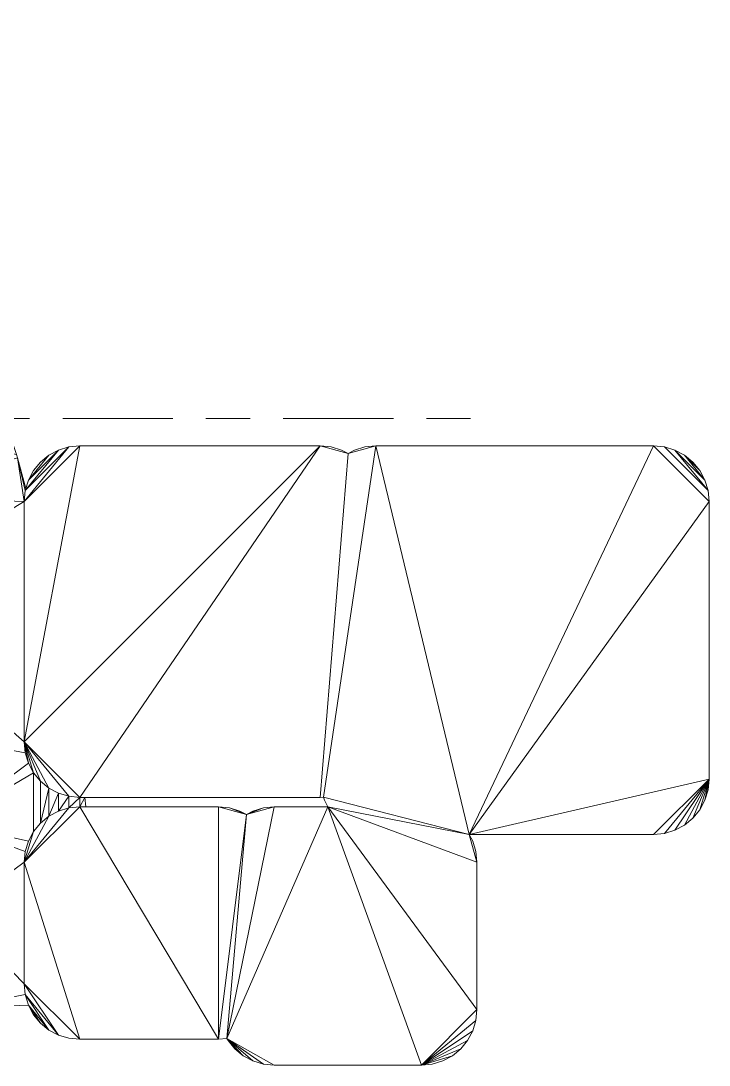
# Model space of a CAD drawing. Header units: millimetres. Extents: x -38221 to 49500, y -52000 to 43639.
# Drawn here: x 8020 to 17932, y 2539 to 17582 of the extents above; entities that cross this region are included whole.
import ezdxf

# ---------------------------------------------------------------- set-up
doc = ezdxf.new("R2010")
doc.units = ezdxf.units.MM
doc.linetypes.add('Centro _1_', pattern=[3175, 635, -476.25, 1587.5, -476.25])
for name, color, linetype, lineweight in [('A-FLOR-LEVL-OTLN', 51, 'Continuous', 9), ('A-MASS-____-OTLN', 70, 'Continuous', 9), ('A-ROOF-____-OTLN', 132, 'Continuous', 9)]:
    doc.layers.add(name, color=color, linetype=linetype, lineweight=lineweight)

msp = doc.modelspace()

# ---------------------------------------------------------------- linework, layer by layer
at = {"layer": 'A-FLOR-LEVL-OTLN', "linetype": 'Centro _1_'}
for p, q in [((14496, 11855), (-14091, 11855)), ((14496, 11855, 4000), (-14091, 11855, 4000))]:
    msp.add_line(p, q, dxfattribs=at)

# ---------------------------------------------------------------- meshes
at = {"layer": 'A-MASS-____-OTLN', "transparency": 33554560}
mesh = msp.add_polyface(dxfattribs=at)
corners = [(8068, 5461, 3200), (8068, 3711, 3200), (8083, 3555, 3200), (8129, 3405, 3200), (8203, 3266, 3200), (8302, 3145, 3200), (8423, 3045, 3200), (8562, 2972, 3200), (8712, 2926, 3200), (8868, 2911, 3200), (10868, 2911, 3200), (10988, 2922, 3200), (11003, 2895, 3200), (11102, 2774, 3200), (11223, 2674, 3200), (11362, 2600, 3200), (11512, 2555, 3200), (11668, 2539, 3200), (13789, 2539, 3200), (13945, 2555, 3200), (14095, 2600, 3200), (14234, 2674, 3200), (14355, 2774, 3200), (14454, 2895, 3200), (14528, 3033, 3200), (14574, 3183, 3200), (14589, 3339, 3200), (14589, 5461, 3200), (14574, 5617, 3200), (14528, 5767, 3200), (14478, 5861, 3200), (17132, 5861, 3200), (17288, 5876, 3200), (17438, 5922, 3200), (17577, 5995, 3200), (17698, 6095, 3200), (17797, 6216, 3200), (17871, 6355, 3200), (17917, 6505, 3200), (17932, 6661, 3200), (17932, 10661, 3200), (17917, 10817, 3200), (17871, 10967, 3200), (17797, 11105, 3200), (17698, 11226, 3200), (17577, 11326, 3200), (17438, 11400, 3200), (17288, 11445, 3200), (17132, 11461, 3200), (13132, 11461, 3200), (12976, 11445, 3200), (12826, 11400, 3200), (12732, 11350, 3200), (12638, 11400, 3200), (12488, 11445, 3200), (12332, 11461, 3200), (8868, 11461, 3200), (8712, 11445, 3200), (8562, 11400, 3200), (8423, 11326, 3200), (8302, 11226, 3200), (8203, 11105, 3200), (8129, 10967, 3200), (8083, 10817, 3200), (8068, 10661, 3200), (8068, 7197, 3200), (8083, 7040, 3200), (8129, 6890, 3200), (8203, 6752, 3200), (8302, 6631, 3200), (8423, 6531, 3200), (8562, 6457, 3200), (8712, 6412, 3200), (8868, 6397, 3200), (12332, 6397, 3200), (12379, 6401, 3200), (12393, 6355, 3200), (12443, 6261, 3200), (11668, 6261, 3200), (11512, 6245, 3200), (11362, 6200, 3200), (11268, 6150, 3200), (11174, 6200, 3200), (11024, 6245, 3200), (10868, 6261, 3200), (8868, 6261, 3200), (8712, 6245, 3200), (8562, 6200, 3200), (8423, 6126, 3200), (8302, 6026, 3200), (8203, 5905, 3200), (8129, 5767, 3200), (8083, 5617, 3200)]
mesh.append_faces([[corners[k] for k in face] for face in [(5, 3, 4), (83, 81, 82), (81, 78, 79, 80), (39, 37, 38), (45, 43, 44)]], dxfattribs={"vtx0": -1})
mesh.append_faces([[corners[k] for k in face] for face in [(86, 0, 85), (17, 11, 16)]], dxfattribs={"vtx0": -1, "vtx1": -1})
mesh.append_faces([[corners[k] for k in face] for face in [(84, 10, 81, 83), (26, 77, 18, 25), (49, 75, 30, 48), (40, 48, 30)]], dxfattribs={"vtx0": -1, "vtx1": -1, "vtx2": -1})
mesh.append_faces([[corners[k] for k in face] for face in [(65, 73, 55, 56), (77, 11, 17, 18)]], dxfattribs={"vtx0": -1, "vtx1": -1, "vtx3": -1})
mesh.append_faces([[corners[k] for k in face] for face in [(6, 2, 3, 5), (7, 1, 2, 6), (9, 0, 1), (65, 69, 70), (11, 77, 78)]], dxfattribs={"vtx0": -1, "vtx2": -1})
mesh.append_faces([[corners[k] for k in face] for face in [(81, 10, 11, 78), (77, 26, 27, 30), (52, 74, 75, 49), (55, 73, 74, 52)]], dxfattribs={"vtx0": -1, "vtx2": -1, "vtx3": -1})
mesh.append_faces([[corners[k] for k in face] for face in [(11, 14, 15, 16), (1, 7, 8, 9), (0, 86, 87, 88), (18, 21, 22, 23), (18, 23, 24, 25), (39, 31, 32, 33), (39, 35, 36, 37)]], dxfattribs={"vtx0": -1, "vtx3": -1})
mesh.append_faces([[corners[k] for k in face] for face in [(13, 14, 11, 12), (54, 55, 52, 53)]], dxfattribs={"vtx1": -1})
mesh.append_faces([[corners[k] for k in face] for face in [(89, 90, 0, 88), (68, 69, 65, 67), (84, 85, 10), (71, 72, 65, 70), (72, 73, 65), (34, 35, 39, 33)]], dxfattribs={"vtx1": -1, "vtx2": -1})
mesh.append_faces([[corners[k] for k in face] for face in [(9, 10, 85, 0)]], dxfattribs={"vtx1": -1, "vtx2": -1, "vtx3": -1})
mesh.append_faces([[corners[k] for k in face] for face in [(58, 59, 62, 63), (63, 64, 57, 58), (64, 65, 56, 57), (30, 31, 39, 40), (41, 42, 46, 47), (40, 41, 47, 48), (45, 46, 42, 43)]], dxfattribs={"vtx1": -1, "vtx3": -1})
mesh.append_faces([[corners[k] for k in face] for face in [(91, 92, 0, 90), (65, 66, 67), (28, 29, 30, 27), (50, 51, 52, 49)]], dxfattribs={"vtx2": -1})
mesh.append_faces([[corners[k] for k in face] for face in [(75, 76, 77, 30)]], dxfattribs={"vtx2": -1, "vtx3": -1})
mesh.append_faces([[corners[k] for k in face] for face in [(59, 60, 61, 62), (18, 19, 20, 21)]], dxfattribs={"vtx3": -1})
mesh = msp.add_polyface(dxfattribs=at)
corners = [(8068, 5461), (8083, 5617), (8129, 5767), (8203, 5905), (8302, 6026), (8423, 6126), (8562, 6200), (8712, 6245), (8868, 6261), (10868, 6261), (11024, 6245), (11174, 6200), (11268, 6150), (11362, 6200), (11512, 6245), (11668, 6261), (12443, 6261), (12393, 6355), (12379, 6401), (12332, 6397), (8868, 6397), (8712, 6412), (8562, 6457), (8423, 6531), (8302, 6631), (8203, 6752), (8129, 6890), (8083, 7040), (8068, 7197), (8068, 10661), (8083, 10817), (8129, 10967), (8203, 11105), (8302, 11226), (8423, 11326), (8562, 11400), (8712, 11445), (8868, 11461), (12332, 11461), (12488, 11445), (12638, 11400), (12732, 11350), (12826, 11400), (12976, 11445), (13132, 11461), (17132, 11461), (17288, 11445), (17438, 11400), (17577, 11326), (17698, 11226), (17797, 11105), (17871, 10967), (17917, 10817), (17932, 10661), (17932, 6661), (17917, 6505), (17871, 6355), (17797, 6216), (17698, 6095), (17577, 5995), (17438, 5922), (17288, 5876), (17132, 5861), (14478, 5861), (14528, 5767), (14574, 5617), (14589, 5461), (14589, 3339), (14574, 3183), (14528, 3033), (14454, 2895), (14355, 2774), (14234, 2674), (14095, 2600), (13945, 2555), (13789, 2539), (11668, 2539), (11512, 2555), (11362, 2600), (11223, 2674), (11102, 2774), (11003, 2895), (10988, 2922), (10868, 2911), (8868, 2911), (8712, 2926), (8562, 2972), (8423, 3045), (8302, 3145), (8203, 3266), (8129, 3405), (8083, 3555), (8068, 3711)]
mesh.append_faces([[corners[k] for k in face] for face in [(75, 72, 73, 74), (82, 80, 81), (14, 12, 13), (90, 87, 88, 89)]], dxfattribs={"vtx0": -1})
mesh.append_faces([[corners[k] for k in face] for face in [(16, 82, 15), (54, 63, 53), (92, 86, 91), (35, 31, 34)]], dxfattribs={"vtx0": -1, "vtx1": -1})
mesh.append_faces([[corners[k] for k in face] for face in [(66, 16, 63), (63, 18, 44), (84, 0, 8, 83)]], dxfattribs={"vtx0": -1, "vtx1": -1, "vtx2": -1})
mesh.append_faces([[corners[k] for k in face] for face in [(41, 44, 18, 19), (38, 41, 19, 20), (28, 38, 20, 21)]], dxfattribs={"vtx0": -1, "vtx1": -1, "vtx3": -1})
mesh.append_faces([[corners[k] for k in face] for face in [(75, 71, 72), (53, 45, 46, 52), (52, 46, 47), (87, 90, 91, 86), (83, 8, 9), (0, 7, 8)]], dxfattribs={"vtx0": -1, "vtx2": -1})
mesh.append_faces([[corners[k] for k in face] for face in [(16, 66, 67, 75), (16, 75, 76, 82), (12, 14, 15, 82), (63, 44, 45, 53), (12, 82, 83, 9)]], dxfattribs={"vtx0": -1, "vtx2": -1, "vtx3": -1})
mesh.append_faces([[corners[k] for k in face] for face in [(54, 57, 58, 59), (54, 61, 62, 63), (75, 69, 70, 71), (82, 76, 77, 78), (82, 78, 79, 80), (0, 3, 4, 5), (28, 21, 22, 23), (28, 23, 24, 25)]], dxfattribs={"vtx0": -1, "vtx3": -1})
mesh.append_faces([[corners[k] for k in face] for face in [(65, 66, 63, 64)]], dxfattribs={"vtx1": -1})
mesh.append_faces([[corners[k] for k in face] for face in [(68, 69, 75, 67), (60, 61, 54, 59), (85, 86, 92, 84), (6, 7, 0, 5), (92, 0, 84)]], dxfattribs={"vtx1": -1, "vtx2": -1})
mesh.append_faces([[corners[k] for k in face] for face in [(47, 48, 51, 52), (37, 38, 28, 29), (35, 36, 30, 31), (36, 37, 29, 30)]], dxfattribs={"vtx1": -1, "vtx3": -1})
mesh.append_faces([[corners[k] for k in face] for face in [(39, 40, 41, 38), (10, 11, 12, 9), (26, 27, 28, 25), (32, 33, 34, 31)]], dxfattribs={"vtx2": -1})
mesh.append_faces([[corners[k] for k in face] for face in [(16, 17, 18, 63)]], dxfattribs={"vtx2": -1, "vtx3": -1})
mesh.append_faces([[corners[k] for k in face] for face in [(54, 55, 56, 57), (48, 49, 50, 51), (41, 42, 43, 44), (0, 1, 2, 3)]], dxfattribs={"vtx3": -1})
mesh = msp.add_polyface(dxfattribs=at)
corners = [(8562, 11400, 3200), (8712, 11445, 3200), (8712, 11445), (8562, 11400)]
mesh.append_faces([[corners[k] for k in face] for face in [(3, 0, 1, 2)]])
mesh = msp.add_polyface(dxfattribs=at)
corners = [(8712, 11445, 3200), (8868, 11461, 3200), (8868, 11461), (8712, 11445)]
mesh.append_faces([[corners[k] for k in face] for face in [(0, 1, 2, 3)]])
mesh = msp.add_polyface(dxfattribs=at)
corners = [(8868, 11461, 3200), (12332, 11461, 3200), (12332, 11461), (8868, 11461)]
mesh.append_faces([[corners[k] for k in face] for face in [(3, 0, 1, 2)]])
mesh = msp.add_polyface(dxfattribs=at)
corners = [(12332, 11461, 3200), (12488, 11445, 3200), (12488, 11445), (12332, 11461)]
mesh.append_faces([[corners[k] for k in face] for face in [(3, 0, 1, 2)]])
mesh = msp.add_polyface(dxfattribs=at)
corners = [(12488, 11445, 3200), (12638, 11400, 3200), (12638, 11400), (12488, 11445)]
mesh.append_faces([[corners[k] for k in face] for face in [(0, 1, 2, 3)]])
mesh = msp.add_polyface(dxfattribs=at)
corners = [(12826, 11400, 3200), (12976, 11445, 3200), (12976, 11445), (12826, 11400)]
mesh.append_faces([[corners[k] for k in face] for face in [(3, 0, 1, 2)]])
mesh = msp.add_polyface(dxfattribs=at)
corners = [(12976, 11445, 3200), (13132, 11461, 3200), (13132, 11461), (12976, 11445)]
mesh.append_faces([[corners[k] for k in face] for face in [(0, 1, 2, 3)]])
mesh = msp.add_polyface(dxfattribs=at)
corners = [(13132, 11461, 3200), (17132, 11461, 3200), (17132, 11461), (13132, 11461)]
mesh.append_faces([[corners[k] for k in face] for face in [(3, 0, 1, 2)]])
mesh = msp.add_polyface(dxfattribs=at)
corners = [(17132, 11461, 3200), (17288, 11445, 3200), (17288, 11445), (17132, 11461)]
mesh.append_faces([[corners[k] for k in face] for face in [(0, 1, 2, 3)]])
mesh = msp.add_polyface(dxfattribs=at)
corners = [(17288, 11445, 3200), (17438, 11400, 3200), (17438, 11400), (17288, 11445)]
mesh.append_faces([[corners[k] for k in face] for face in [(3, 0, 1, 2)]])
mesh = msp.add_polyface(dxfattribs=at)
corners = [(8302, 11226, 3200), (8423, 11326, 3200), (8423, 11326), (8302, 11226)]
mesh.append_faces([[corners[k] for k in face] for face in [(0, 1, 2, 3)]])
mesh = msp.add_polyface(dxfattribs=at)
corners = [(8423, 11326, 3200), (8562, 11400, 3200), (8562, 11400), (8423, 11326)]
mesh.append_faces([[corners[k] for k in face] for face in [(0, 1, 2, 3)]])
mesh = msp.add_polyface(dxfattribs=at)
corners = [(12638, 11400, 3200), (12732, 11350, 3200), (12732, 11350), (12638, 11400)]
mesh.append_faces([[corners[k] for k in face] for face in [(3, 0, 1, 2)]])
mesh = msp.add_polyface(dxfattribs=at)
corners = [(12732, 11350, 3200), (12826, 11400, 3200), (12826, 11400), (12732, 11350)]
mesh.append_faces([[corners[k] for k in face] for face in [(3, 0, 1, 2)]])
mesh = msp.add_polyface(dxfattribs=at)
corners = [(17438, 11400, 3200), (17577, 11326, 3200), (17577, 11326), (17438, 11400)]
mesh.append_faces([[corners[k] for k in face] for face in [(0, 1, 2, 3)]])
mesh = msp.add_polyface(dxfattribs=at)
corners = [(17577, 11326, 3200), (17698, 11226, 3200), (17698, 11226), (17577, 11326)]
mesh.append_faces([[corners[k] for k in face] for face in [(3, 0, 1, 2)]])
mesh = msp.add_polyface(dxfattribs=at)
corners = [(8203, 11105, 3200), (8302, 11226, 3200), (8302, 11226), (8203, 11105)]
mesh.append_faces([[corners[k] for k in face] for face in [(3, 0, 1, 2)]])
mesh = msp.add_polyface(dxfattribs=at)
corners = [(17698, 11226, 3200), (17797, 11105, 3200), (17797, 11105), (17698, 11226)]
mesh.append_faces([[corners[k] for k in face] for face in [(0, 1, 2, 3)]])
mesh = msp.add_polyface(dxfattribs=at)
corners = [(8129, 10967, 3200), (8203, 11105, 3200), (8203, 11105), (8129, 10967)]
mesh.append_faces([[corners[k] for k in face] for face in [(3, 0, 1, 2)]])
mesh = msp.add_polyface(dxfattribs=at)
corners = [(17797, 11105, 3200), (17871, 10967, 3200), (17871, 10967), (17797, 11105)]
mesh.append_faces([[corners[k] for k in face] for face in [(3, 0, 1, 2)]])
mesh = msp.add_polyface(dxfattribs=at)
corners = [(8083, 10817, 3200), (8129, 10967, 3200), (8129, 10967), (8083, 10817)]
mesh.append_faces([[corners[k] for k in face] for face in [(0, 1, 2, 3)]])
mesh = msp.add_polyface(dxfattribs=at)
corners = [(17871, 10967, 3200), (17917, 10817, 3200), (17917, 10817), (17871, 10967)]
mesh.append_faces([[corners[k] for k in face] for face in [(0, 1, 2, 3)]])
mesh = msp.add_polyface(dxfattribs=at)
corners = [(8068, 10661, 3200), (8083, 10817, 3200), (8083, 10817), (8068, 10661)]
mesh.append_faces([[corners[k] for k in face] for face in [(0, 1, 2, 3)]])
mesh = msp.add_polyface(dxfattribs=at)
corners = [(17917, 10817, 3200), (17932, 10661, 3200), (17932, 10661), (17917, 10817)]
mesh.append_faces([[corners[k] for k in face] for face in [(0, 1, 2, 3)]])
mesh = msp.add_polyface(dxfattribs=at)
corners = [(8068, 7197, 3200), (8068, 10661, 3200), (8068, 10661), (8068, 7197)]
mesh.append_faces([[corners[k] for k in face] for face in [(0, 1, 2, 3)]])
mesh = msp.add_polyface(dxfattribs=at)
corners = [(17932, 10661, 3200), (17932, 6661, 3200), (17932, 6661), (17932, 10661)]
mesh.append_faces([[corners[k] for k in face] for face in [(3, 0, 1, 2)]])
mesh = msp.add_polyface(dxfattribs=at)
corners = [(8083, 7040, 3200), (8068, 7197, 3200), (8068, 7197), (8083, 7040)]
mesh.append_faces([[corners[k] for k in face] for face in [(0, 1, 2, 3)]])
mesh = msp.add_polyface(dxfattribs=at)
corners = [(8129, 6890, 3200), (8083, 7040, 3200), (8083, 7040), (8129, 6890)]
mesh.append_faces([[corners[k] for k in face] for face in [(0, 1, 2, 3)]])
mesh = msp.add_polyface(dxfattribs=at)
corners = [(8203, 6752, 3200), (8129, 6890, 3200), (8129, 6890), (8203, 6752)]
mesh.append_faces([[corners[k] for k in face] for face in [(3, 0, 1, 2)]])
mesh = msp.add_polyface(dxfattribs=at)
corners = [(8302, 6631, 3200), (8203, 6752, 3200), (8203, 6752), (8302, 6631)]
mesh.append_faces([[corners[k] for k in face] for face in [(0, 1, 2, 3)]])
mesh = msp.add_polyface(dxfattribs=at)
corners = [(8423, 6531, 3200), (8302, 6631, 3200), (8302, 6631), (8423, 6531)]
mesh.append_faces([[corners[k] for k in face] for face in [(0, 1, 2, 3)]])
mesh = msp.add_polyface(dxfattribs=at)
corners = [(17932, 6661, 3200), (17917, 6505, 3200), (17917, 6505), (17932, 6661)]
mesh.append_faces([[corners[k] for k in face] for face in [(0, 1, 2, 3)]])
mesh = msp.add_polyface(dxfattribs=at)
corners = [(8562, 6457, 3200), (8423, 6531, 3200), (8423, 6531), (8562, 6457)]
mesh.append_faces([[corners[k] for k in face] for face in [(0, 1, 2, 3)]])
mesh = msp.add_polyface(dxfattribs=at)
corners = [(17917, 6505, 3200), (17871, 6355, 3200), (17871, 6355), (17917, 6505)]
mesh.append_faces([[corners[k] for k in face] for face in [(0, 1, 2, 3)]])
mesh = msp.add_polyface(dxfattribs=at)
corners = [(8712, 6412, 3200), (8562, 6457, 3200), (8562, 6457), (8712, 6412)]
mesh.append_faces([[corners[k] for k in face] for face in [(0, 1, 2, 3)]])
mesh = msp.add_polyface(dxfattribs=at)
corners = [(8868, 6397, 3200), (8712, 6412, 3200), (8712, 6412), (8868, 6397)]
mesh.append_faces([[corners[k] for k in face] for face in [(0, 1, 2, 3)]])
mesh = msp.add_polyface(dxfattribs=at)
corners = [(12332, 6397, 3200), (8868, 6397, 3200), (8868, 6397), (12332, 6397)]
mesh.append_faces([[corners[k] for k in face] for face in [(3, 0, 1, 2)]])
mesh = msp.add_polyface(dxfattribs=at)
corners = [(12379, 6401, 3200), (12332, 6397, 3200), (12332, 6397), (12379, 6401)]
mesh.append_faces([[corners[k] for k in face] for face in [(0, 1, 2, 3)]])
mesh = msp.add_polyface(dxfattribs=at)
corners = [(12393, 6355, 3200), (12379, 6401, 3200), (12379, 6401), (12393, 6355)]
mesh.append_faces([[corners[k] for k in face] for face in [(0, 1, 2, 3)]])
mesh = msp.add_polyface(dxfattribs=at)
corners = [(12443, 6261, 3200), (12393, 6355, 3200), (12393, 6355), (12443, 6261)]
mesh.append_faces([[corners[k] for k in face] for face in [(3, 0, 1, 2)]])
mesh = msp.add_polyface(dxfattribs=at)
corners = [(17871, 6355, 3200), (17797, 6216, 3200), (17797, 6216), (17871, 6355)]
mesh.append_faces([[corners[k] for k in face] for face in [(0, 1, 2, 3)]])
mesh = msp.add_polyface(dxfattribs=at)
corners = [(8423, 6126, 3200), (8562, 6200, 3200), (8562, 6200), (8423, 6126)]
mesh.append_faces([[corners[k] for k in face] for face in [(0, 1, 2, 3)]])
mesh = msp.add_polyface(dxfattribs=at)
corners = [(8562, 6200, 3200), (8712, 6245, 3200), (8712, 6245), (8562, 6200)]
mesh.append_faces([[corners[k] for k in face] for face in [(3, 0, 1, 2)]])
mesh = msp.add_polyface(dxfattribs=at)
corners = [(8712, 6245, 3200), (8868, 6261, 3200), (8868, 6261), (8712, 6245)]
mesh.append_faces([[corners[k] for k in face] for face in [(3, 0, 1, 2)]])
mesh = msp.add_polyface(dxfattribs=at)
corners = [(8868, 6261, 3200), (10868, 6261, 3200), (10868, 6261), (8868, 6261)]
mesh.append_faces([[corners[k] for k in face] for face in [(3, 0, 1, 2)]])
mesh = msp.add_polyface(dxfattribs=at)
corners = [(10868, 6261, 3200), (11024, 6245, 3200), (11024, 6245), (10868, 6261)]
mesh.append_faces([[corners[k] for k in face] for face in [(0, 1, 2, 3)]])
mesh = msp.add_polyface(dxfattribs=at)
corners = [(11024, 6245, 3200), (11174, 6200, 3200), (11174, 6200), (11024, 6245)]
mesh.append_faces([[corners[k] for k in face] for face in [(0, 1, 2, 3)]])
mesh = msp.add_polyface(dxfattribs=at)
corners = [(11174, 6200, 3200), (11268, 6150, 3200), (11268, 6150), (11174, 6200)]
mesh.append_faces([[corners[k] for k in face] for face in [(0, 1, 2, 3)]])
mesh = msp.add_polyface(dxfattribs=at)
corners = [(11268, 6150, 3200), (11362, 6200, 3200), (11362, 6200), (11268, 6150)]
mesh.append_faces([[corners[k] for k in face] for face in [(3, 0, 1, 2)]])
mesh = msp.add_polyface(dxfattribs=at)
corners = [(11362, 6200, 3200), (11512, 6245, 3200), (11512, 6245), (11362, 6200)]
mesh.append_faces([[corners[k] for k in face] for face in [(3, 0, 1, 2)]])
mesh = msp.add_polyface(dxfattribs=at)
corners = [(11512, 6245, 3200), (11668, 6261, 3200), (11668, 6261), (11512, 6245)]
mesh.append_faces([[corners[k] for k in face] for face in [(3, 0, 1, 2)]])
mesh = msp.add_polyface(dxfattribs=at)
corners = [(11668, 6261, 3200), (12443, 6261, 3200), (12443, 6261), (11668, 6261)]
mesh.append_faces([[corners[k] for k in face] for face in [(0, 1, 2, 3)]])
mesh = msp.add_polyface(dxfattribs=at)
corners = [(17797, 6216, 3200), (17698, 6095, 3200), (17698, 6095), (17797, 6216)]
mesh.append_faces([[corners[k] for k in face] for face in [(0, 1, 2, 3)]])
mesh = msp.add_polyface(dxfattribs=at)
corners = [(8203, 5905, 3200), (8302, 6026, 3200), (8302, 6026), (8203, 5905)]
mesh.append_faces([[corners[k] for k in face] for face in [(0, 1, 2, 3)]])
mesh = msp.add_polyface(dxfattribs=at)
corners = [(8302, 6026, 3200), (8423, 6126, 3200), (8423, 6126), (8302, 6026)]
mesh.append_faces([[corners[k] for k in face] for face in [(0, 1, 2, 3)]])
mesh = msp.add_polyface(dxfattribs=at)
corners = [(17698, 6095, 3200), (17577, 5995, 3200), (17577, 5995), (17698, 6095)]
mesh.append_faces([[corners[k] for k in face] for face in [(0, 1, 2, 3)]])
mesh = msp.add_polyface(dxfattribs=at)
corners = [(8129, 5767, 3200), (8203, 5905, 3200), (8203, 5905), (8129, 5767)]
mesh.append_faces([[corners[k] for k in face] for face in [(0, 1, 2, 3)]])
mesh = msp.add_polyface(dxfattribs=at)
corners = [(17288, 5876, 3200), (17132, 5861, 3200), (17132, 5861), (17288, 5876)]
mesh.append_faces([[corners[k] for k in face] for face in [(3, 0, 1, 2)]])
mesh = msp.add_polyface(dxfattribs=at)
corners = [(17438, 5922, 3200), (17288, 5876, 3200), (17288, 5876), (17438, 5922)]
mesh.append_faces([[corners[k] for k in face] for face in [(3, 0, 1, 2)]])
mesh = msp.add_polyface(dxfattribs=at)
corners = [(17577, 5995, 3200), (17438, 5922, 3200), (17438, 5922), (17577, 5995)]
mesh.append_faces([[corners[k] for k in face] for face in [(3, 0, 1, 2)]])
mesh = msp.add_polyface(dxfattribs=at)
corners = [(8083, 5617, 3200), (8129, 5767, 3200), (8129, 5767), (8083, 5617)]
mesh.append_faces([[corners[k] for k in face] for face in [(0, 1, 2, 3)]])
mesh = msp.add_polyface(dxfattribs=at)
corners = [(14478, 5861, 3200), (14528, 5767, 3200), (14528, 5767), (14478, 5861)]
mesh.append_faces([[corners[k] for k in face] for face in [(3, 0, 1, 2)]])
mesh = msp.add_polyface(dxfattribs=at)
corners = [(17132, 5861, 3200), (14478, 5861, 3200), (14478, 5861), (17132, 5861)]
mesh.append_faces([[corners[k] for k in face] for face in [(3, 0, 1, 2)]])
mesh = msp.add_polyface(dxfattribs=at)
corners = [(14528, 5767, 3200), (14574, 5617, 3200), (14574, 5617), (14528, 5767)]
mesh.append_faces([[corners[k] for k in face] for face in [(0, 1, 2, 3)]])
mesh = msp.add_polyface(dxfattribs=at)
corners = [(8068, 5461, 3200), (8083, 5617, 3200), (8083, 5617), (8068, 5461)]
mesh.append_faces([[corners[k] for k in face] for face in [(0, 1, 2, 3)]])
mesh = msp.add_polyface(dxfattribs=at)
corners = [(14574, 5617, 3200), (14589, 5461, 3200), (14589, 5461), (14574, 5617)]
mesh.append_faces([[corners[k] for k in face] for face in [(0, 1, 2, 3)]])
mesh = msp.add_polyface(dxfattribs=at)
corners = [(8068, 3711, 3200), (8068, 5461, 3200), (8068, 5461), (8068, 3711)]
mesh.append_faces([[corners[k] for k in face] for face in [(3, 0, 1, 2)]])
mesh = msp.add_polyface(dxfattribs=at)
corners = [(14589, 5461, 3200), (14589, 3339, 3200), (14589, 3339), (14589, 5461)]
mesh.append_faces([[corners[k] for k in face] for face in [(3, 0, 1, 2)]])
mesh = msp.add_polyface(dxfattribs=at)
corners = [(8083, 3555, 3200), (8068, 3711, 3200), (8068, 3711), (8083, 3555)]
mesh.append_faces([[corners[k] for k in face] for face in [(0, 1, 2, 3)]])
mesh = msp.add_polyface(dxfattribs=at)
corners = [(8129, 3405, 3200), (8083, 3555, 3200), (8083, 3555), (8129, 3405)]
mesh.append_faces([[corners[k] for k in face] for face in [(0, 1, 2, 3)]])
mesh = msp.add_polyface(dxfattribs=at)
corners = [(8203, 3266, 3200), (8129, 3405, 3200), (8129, 3405), (8203, 3266)]
mesh.append_faces([[corners[k] for k in face] for face in [(0, 1, 2, 3)]])
mesh = msp.add_polyface(dxfattribs=at)
corners = [(14589, 3339, 3200), (14574, 3183, 3200), (14574, 3183), (14589, 3339)]
mesh.append_faces([[corners[k] for k in face] for face in [(0, 1, 2, 3)]])
mesh = msp.add_polyface(dxfattribs=at)
corners = [(8302, 3145, 3200), (8203, 3266, 3200), (8203, 3266), (8302, 3145)]
mesh.append_faces([[corners[k] for k in face] for face in [(0, 1, 2, 3)]])
mesh = msp.add_polyface(dxfattribs=at)
corners = [(14574, 3183, 3200), (14528, 3033, 3200), (14528, 3033), (14574, 3183)]
mesh.append_faces([[corners[k] for k in face] for face in [(0, 1, 2, 3)]])
mesh = msp.add_polyface(dxfattribs=at)
corners = [(8423, 3045, 3200), (8302, 3145, 3200), (8302, 3145), (8423, 3045)]
mesh.append_faces([[corners[k] for k in face] for face in [(0, 1, 2, 3)]])
mesh = msp.add_polyface(dxfattribs=at)
corners = [(8562, 2972, 3200), (8423, 3045, 3200), (8423, 3045), (8562, 2972)]
mesh.append_faces([[corners[k] for k in face] for face in [(0, 1, 2, 3)]])
mesh = msp.add_polyface(dxfattribs=at)
corners = [(14528, 3033, 3200), (14454, 2895, 3200), (14454, 2895), (14528, 3033)]
mesh.append_faces([[corners[k] for k in face] for face in [(0, 1, 2, 3)]])
mesh = msp.add_polyface(dxfattribs=at)
corners = [(8712, 2926, 3200), (8562, 2972, 3200), (8562, 2972), (8712, 2926)]
mesh.append_faces([[corners[k] for k in face] for face in [(0, 1, 2, 3)]])
mesh = msp.add_polyface(dxfattribs=at)
corners = [(8868, 2911, 3200), (8712, 2926, 3200), (8712, 2926), (8868, 2911)]
mesh.append_faces([[corners[k] for k in face] for face in [(0, 1, 2, 3)]])
mesh = msp.add_polyface(dxfattribs=at)
corners = [(10868, 2911, 3200), (8868, 2911, 3200), (8868, 2911), (10868, 2911)]
mesh.append_faces([[corners[k] for k in face] for face in [(3, 0, 1, 2)]])
mesh = msp.add_polyface(dxfattribs=at)
corners = [(10988, 2922, 3200), (10868, 2911, 3200), (10868, 2911), (10988, 2922)]
mesh.append_faces([[corners[k] for k in face] for face in [(3, 0, 1, 2)]])
mesh = msp.add_polyface(dxfattribs=at)
corners = [(11003, 2895, 3200), (10988, 2922, 3200), (10988, 2922), (11003, 2895)]
mesh.append_faces([[corners[k] for k in face] for face in [(0, 1, 2, 3)]])
mesh = msp.add_polyface(dxfattribs=at)
corners = [(11102, 2774, 3200), (11003, 2895, 3200), (11003, 2895), (11102, 2774)]
mesh.append_faces([[corners[k] for k in face] for face in [(0, 1, 2, 3)]])
mesh = msp.add_polyface(dxfattribs=at)
corners = [(14454, 2895, 3200), (14355, 2774, 3200), (14355, 2774), (14454, 2895)]
mesh.append_faces([[corners[k] for k in face] for face in [(0, 1, 2, 3)]])
mesh = msp.add_polyface(dxfattribs=at)
corners = [(11223, 2674, 3200), (11102, 2774, 3200), (11102, 2774), (11223, 2674)]
mesh.append_faces([[corners[k] for k in face] for face in [(0, 1, 2, 3)]])
mesh = msp.add_polyface(dxfattribs=at)
corners = [(14355, 2774, 3200), (14234, 2674, 3200), (14234, 2674), (14355, 2774)]
mesh.append_faces([[corners[k] for k in face] for face in [(0, 1, 2, 3)]])
mesh = msp.add_polyface(dxfattribs=at)
corners = [(11362, 2600, 3200), (11223, 2674, 3200), (11223, 2674), (11362, 2600)]
mesh.append_faces([[corners[k] for k in face] for face in [(0, 1, 2, 3)]])
mesh = msp.add_polyface(dxfattribs=at)
corners = [(11512, 2555, 3200), (11362, 2600, 3200), (11362, 2600), (11512, 2555)]
mesh.append_faces([[corners[k] for k in face] for face in [(0, 1, 2, 3)]])
mesh = msp.add_polyface(dxfattribs=at)
corners = [(14095, 2600, 3200), (13945, 2555, 3200), (13945, 2555), (14095, 2600)]
mesh.append_faces([[corners[k] for k in face] for face in [(0, 1, 2, 3)]])
mesh = msp.add_polyface(dxfattribs=at)
corners = [(14234, 2674, 3200), (14095, 2600, 3200), (14095, 2600), (14234, 2674)]
mesh.append_faces([[corners[k] for k in face] for face in [(0, 1, 2, 3)]])
mesh = msp.add_polyface(dxfattribs=at)
corners = [(11668, 2539, 3200), (11512, 2555, 3200), (11512, 2555), (11668, 2539)]
mesh.append_faces([[corners[k] for k in face] for face in [(0, 1, 2, 3)]])
mesh = msp.add_polyface(dxfattribs=at)
corners = [(13789, 2539, 3200), (11668, 2539, 3200), (11668, 2539), (13789, 2539)]
mesh.append_faces([[corners[k] for k in face] for face in [(0, 1, 2, 3)]])
mesh = msp.add_polyface(dxfattribs=at)
corners = [(13945, 2555, 3200), (13789, 2539, 3200), (13789, 2539), (13945, 2555)]
mesh.append_faces([[corners[k] for k in face] for face in [(0, 1, 2, 3)]])
at = {"layer": 'A-ROOF-____-OTLN'}
mesh = msp.add_polyface(dxfattribs=at)
corners = [(6815, 7272, 2900), (6610, 8473, 2900), (6355, 9626, 2900), (6051, 10731, 2900), (5698, 11789, 2900), (5296, 12801, 2900), (4846, 13766, 2900), (4348, 14686, 2900), (4152, 15000, 2900), (2000, 15000, 2900), (2000, 17000, 2900), (4000, 17000, 2900), (4813, 17582, 2900), (5445, 16700, 2900), (5480, 16648, 2900), (6060, 15720, 2900), (6092, 15666, 2900), (6619, 14692, 2900), (6646, 14639, 2900), (7121, 13619, 2900), (7144, 13566, 2900), (7567, 12501, 2900), (7586, 12449, 2900), (7957, 11338, 2900), (7972, 11287, 2900), (8093, 10848, 2900), (8083, 10817, 2900), (8068, 10661, 2900), (8068, 7197, 2900), (8083, 7040, 2900), (8129, 6890, 2900), (8203, 6752, 2900), (8302, 6631, 2900), (8423, 6531, 2900), (8562, 6457, 2900), (8712, 6412, 2900), (8868, 6397, 2900), (8939, 6397, 2900), (8956, 6261, 2900), (8868, 6261, 2900), (8712, 6245, 2900), (8562, 6200, 2900), (8423, 6126, 2900), (8302, 6026, 2900), (8203, 5905, 2900), (8129, 5767, 2900), (8083, 5617, 2900), (8068, 5461, 2900), (8068, 3711, 2900), (8083, 3555, 2900), (8129, 3405, 2900), (7130, 3364, 2900), (7075, 4728, 2900), (6970, 6024, 2900)]
mesh.append_faces([[corners[k] for k in face] for face in [(11, 9, 10), (51, 49, 50)]], dxfattribs={"vtx0": -1})
mesh.append_faces([[corners[k] for k in face] for face in [(19, 6, 18), (46, 53, 45), (33, 43, 32), (48, 52, 47)]], dxfattribs={"vtx0": -1, "vtx1": -1})
mesh.append_faces([[corners[k] for k in face] for face in [(11, 14, 8, 9)]], dxfattribs={"vtx0": -1, "vtx1": -1, "vtx3": -1})
mesh.append_faces([[corners[k] for k in face] for face in [(21, 4, 5, 20), (47, 52, 53, 46), (30, 53, 0, 29), (15, 7, 8, 14), (32, 43, 44, 31)]], dxfattribs={"vtx0": -1, "vtx2": -1})
mesh.append_faces([[corners[k] for k in face] for face in [(27, 2, 3, 24)]], dxfattribs={"vtx0": -1, "vtx2": -1, "vtx3": -1})
mesh.append_faces([[corners[k] for k in face] for face in [(4, 21, 22, 23)]], dxfattribs={"vtx0": -1, "vtx3": -1})
mesh.append_faces([[corners[k] for k in face] for face in [(16, 17, 7, 15), (26, 27, 24), (30, 31, 53)]], dxfattribs={"vtx1": -1, "vtx2": -1})
mesh.append_faces([[corners[k] for k in face] for face in [(44, 45, 53, 31)]], dxfattribs={"vtx1": -1, "vtx2": -1, "vtx3": -1})
mesh.append_faces([[corners[k] for k in face] for face in [(1, 2, 27, 28), (3, 4, 23, 24), (51, 52, 48, 49), (0, 1, 28, 29), (19, 20, 5, 6), (6, 7, 17, 18), (42, 43, 33, 34), (40, 41, 35, 36), (39, 40, 36, 37), (41, 42, 34, 35)]], dxfattribs={"vtx1": -1, "vtx3": -1})
mesh.append_faces([[corners[k] for k in face] for face in [(37, 38, 39), (24, 25, 26)]], dxfattribs={"vtx2": -1})
mesh.append_faces([[corners[k] for k in face] for face in [(11, 12, 13, 14)]], dxfattribs={"vtx3": -1})
mesh = msp.add_polyface(dxfattribs=at)
corners = [(6610, 8473, 3025), (6815, 7272, 3025), (6970, 6024, 3025), (7075, 4728, 3025), (7130, 3364, 3025), (8129, 3405, 3025), (8083, 3555, 3025), (8068, 3711, 3025), (8068, 5461, 3025), (8083, 5617, 3025), (8129, 5767, 3025), (8203, 5905, 3025), (8302, 6026, 3025), (8423, 6126, 3025), (8562, 6200, 3025), (8712, 6245, 3025), (8868, 6261, 3025), (8956, 6261, 3025), (8939, 6397, 3025), (8868, 6397, 3025), (8712, 6412, 3025), (8562, 6457, 3025), (8423, 6531, 3025), (8302, 6631, 3025), (8203, 6752, 3025), (8129, 6890, 3025), (8083, 7040, 3025), (8068, 7197, 3025), (8068, 10661, 3025), (8083, 10817, 3025), (8093, 10848, 3025), (7972, 11287, 3025), (7957, 11338, 3025), (7586, 12449, 3025), (7567, 12501, 3025), (7144, 13566, 3025), (7121, 13619, 3025), (6646, 14639, 3025), (6619, 14692, 3025), (6092, 15666, 3025), (6060, 15720, 3025), (5480, 16648, 3025), (5445, 16700, 3025), (4813, 17582, 3025), (4000, 17000, 3025), (2000, 17000, 3025), (2000, 15000, 3025), (4152, 15000, 3025), (4348, 14686, 3025), (4846, 13766, 3025), (5296, 12801, 3025), (5698, 11789, 3025), (6051, 10731, 3025), (6355, 9626, 3025)]
mesh.append_faces([[corners[k] for k in face] for face in [(10, 2, 9), (8, 3, 7)]], dxfattribs={"vtx0": -1, "vtx1": -1})
mesh.append_faces([[corners[k] for k in face] for face in [(41, 44, 47, 40)]], dxfattribs={"vtx0": -1, "vtx1": -1, "vtx2": -1})
mesh.append_faces([[corners[k] for k in face] for face in [(28, 53, 0, 27), (28, 52, 53), (32, 51, 52, 31), (7, 3, 4, 6), (27, 0, 1, 26), (50, 35, 36), (40, 47, 48), (38, 48, 49, 37), (2, 24, 25)]], dxfattribs={"vtx0": -1, "vtx2": -1})
mesh.append_faces([[corners[k] for k in face] for face in [(2, 10, 11, 24)]], dxfattribs={"vtx0": -1, "vtx2": -1, "vtx3": -1})
mesh.append_faces([[corners[k] for k in face] for face in [(48, 38, 39, 40)]], dxfattribs={"vtx0": -1, "vtx3": -1})
mesh.append_faces([[corners[k] for k in face] for face in [(5, 6, 4)]], dxfattribs={"vtx1": -1})
mesh.append_faces([[corners[k] for k in face] for face in [(33, 34, 51, 32)]], dxfattribs={"vtx1": -1, "vtx2": -1})
mesh.append_faces([[corners[k] for k in face] for face in [(28, 29, 31, 52)]], dxfattribs={"vtx1": -1, "vtx2": -1, "vtx3": -1})
mesh.append_faces([[corners[k] for k in face] for face in [(50, 51, 34, 35), (2, 3, 8, 9), (1, 2, 25, 26), (36, 37, 49, 50), (12, 13, 22, 23), (11, 12, 23, 24), (14, 15, 20, 21), (15, 16, 19, 20), (13, 14, 21, 22)]], dxfattribs={"vtx1": -1, "vtx3": -1})
mesh.append_faces([[corners[k] for k in face] for face in [(42, 43, 44, 41), (29, 30, 31)]], dxfattribs={"vtx2": -1})
mesh.append_faces([[corners[k] for k in face] for face in [(44, 45, 46, 47), (16, 17, 18, 19)]], dxfattribs={"vtx3": -1})
mesh = msp.add_polyface(dxfattribs=at)
corners = [(7972, 11287, 3025), (8093, 10848, 3025), (8093, 10848, 2900), (7972, 11287, 2900)]
mesh.append_faces([[corners[k] for k in face] for face in [(0, 1, 2, 3)]])
mesh = msp.add_polyface(dxfattribs=at)
corners = [(8093, 10848, 3025), (8083, 10817, 3025), (8083, 10817, 2900), (8093, 10848, 2900)]
mesh.append_faces([[corners[k] for k in face] for face in [(1, 2, 3, 0)]])
mesh = msp.add_polyface(dxfattribs=at)
corners = [(8083, 10817, 3025), (8068, 10661, 3025), (8068, 10661, 2900), (8083, 10817, 2900)]
mesh.append_faces([[corners[k] for k in face] for face in [(1, 2, 3, 0)]])
mesh = msp.add_polyface(dxfattribs=at)
corners = [(8068, 10661, 3025), (8068, 7197, 3025), (8068, 7197, 2900), (8068, 10661, 2900)]
mesh.append_faces([[corners[k] for k in face] for face in [(0, 1, 2, 3)]])
mesh = msp.add_polyface(dxfattribs=at)
corners = [(8068, 7197, 3025), (8083, 7040, 3025), (8083, 7040, 2900), (8068, 7197, 2900)]
mesh.append_faces([[corners[k] for k in face] for face in [(1, 2, 3, 0)]])
mesh = msp.add_polyface(dxfattribs=at)
corners = [(8083, 7040, 3025), (8129, 6890, 3025), (8129, 6890, 2900), (8083, 7040, 2900)]
mesh.append_faces([[corners[k] for k in face] for face in [(0, 1, 2, 3)]])
mesh = msp.add_polyface(dxfattribs=at)
corners = [(8129, 6890, 3025), (8203, 6752, 3025), (8203, 6752, 2900), (8129, 6890, 2900)]
mesh.append_faces([[corners[k] for k in face] for face in [(1, 2, 3, 0)]])
mesh = msp.add_polyface(dxfattribs=at)
corners = [(8203, 6752, 3025), (8302, 6631, 3025), (8302, 6631, 2900), (8203, 6752, 2900)]
mesh.append_faces([[corners[k] for k in face] for face in [(0, 1, 2, 3)]])
mesh = msp.add_polyface(dxfattribs=at)
corners = [(8302, 6631, 3025), (8423, 6531, 3025), (8423, 6531, 2900), (8302, 6631, 2900)]
mesh.append_faces([[corners[k] for k in face] for face in [(1, 2, 3, 0)]])
mesh = msp.add_polyface(dxfattribs=at)
corners = [(8423, 6531, 3025), (8562, 6457, 3025), (8562, 6457, 2900), (8423, 6531, 2900)]
mesh.append_faces([[corners[k] for k in face] for face in [(1, 2, 3, 0)]])
mesh = msp.add_polyface(dxfattribs=at)
corners = [(8562, 6457, 3025), (8712, 6412, 3025), (8712, 6412, 2900), (8562, 6457, 2900)]
mesh.append_faces([[corners[k] for k in face] for face in [(1, 2, 3, 0)]])
mesh = msp.add_polyface(dxfattribs=at)
corners = [(8712, 6412, 3025), (8868, 6397, 3025), (8868, 6397, 2900), (8712, 6412, 2900)]
mesh.append_faces([[corners[k] for k in face] for face in [(1, 2, 3, 0)]])
mesh = msp.add_polyface(dxfattribs=at)
corners = [(8868, 6397, 3025), (8939, 6397, 3025), (8939, 6397, 2900), (8868, 6397, 2900)]
mesh.append_faces([[corners[k] for k in face] for face in [(0, 1, 2, 3)]])
mesh = msp.add_polyface(dxfattribs=at)
corners = [(8939, 6397, 3025), (8956, 6261, 3025), (8956, 6261, 2900), (8939, 6397, 2900)]
mesh.append_faces([[corners[k] for k in face] for face in [(0, 1, 2, 3)]])
mesh = msp.add_polyface(dxfattribs=at)
corners = [(8562, 6200, 3025), (8423, 6126, 3025), (8423, 6126, 2900), (8562, 6200, 2900)]
mesh.append_faces([[corners[k] for k in face] for face in [(0, 1, 2, 3)]])
mesh = msp.add_polyface(dxfattribs=at)
corners = [(8712, 6245, 3025), (8562, 6200, 3025), (8562, 6200, 2900), (8712, 6245, 2900)]
mesh.append_faces([[corners[k] for k in face] for face in [(1, 2, 3, 0)]])
mesh = msp.add_polyface(dxfattribs=at)
corners = [(8868, 6261, 3025), (8712, 6245, 3025), (8712, 6245, 2900), (8868, 6261, 2900)]
mesh.append_faces([[corners[k] for k in face] for face in [(1, 2, 3, 0)]])
mesh = msp.add_polyface(dxfattribs=at)
corners = [(8956, 6261, 3025), (8868, 6261, 3025), (8868, 6261, 2900), (8956, 6261, 2900)]
mesh.append_faces([[corners[k] for k in face] for face in [(1, 2, 3, 0)]])
mesh = msp.add_polyface(dxfattribs=at)
corners = [(8302, 6026, 3025), (8203, 5905, 3025), (8203, 5905, 2900), (8302, 6026, 2900)]
mesh.append_faces([[corners[k] for k in face] for face in [(1, 2, 3, 0)]])
mesh = msp.add_polyface(dxfattribs=at)
corners = [(8423, 6126, 3025), (8302, 6026, 3025), (8302, 6026, 2900), (8423, 6126, 2900)]
mesh.append_faces([[corners[k] for k in face] for face in [(1, 2, 3, 0)]])
mesh = msp.add_polyface(dxfattribs=at)
corners = [(8203, 5905, 3025), (8129, 5767, 3025), (8129, 5767, 2900), (8203, 5905, 2900)]
mesh.append_faces([[corners[k] for k in face] for face in [(1, 2, 3, 0)]])
mesh = msp.add_polyface(dxfattribs=at)
corners = [(8129, 5767, 3025), (8083, 5617, 3025), (8083, 5617, 2900), (8129, 5767, 2900)]
mesh.append_faces([[corners[k] for k in face] for face in [(1, 2, 3, 0)]])
mesh = msp.add_polyface(dxfattribs=at)
corners = [(8083, 5617, 3025), (8068, 5461, 3025), (8068, 5461, 2900), (8083, 5617, 2900)]
mesh.append_faces([[corners[k] for k in face] for face in [(1, 2, 3, 0)]])
mesh = msp.add_polyface(dxfattribs=at)
corners = [(8068, 5461, 3025), (8068, 3711, 3025), (8068, 3711, 2900), (8068, 5461, 2900)]
mesh.append_faces([[corners[k] for k in face] for face in [(1, 2, 3, 0)]])
mesh = msp.add_polyface(dxfattribs=at)
corners = [(8068, 3711, 3025), (8083, 3555, 3025), (8083, 3555, 2900), (8068, 3711, 2900)]
mesh.append_faces([[corners[k] for k in face] for face in [(1, 2, 3, 0)]])
mesh = msp.add_polyface(dxfattribs=at)
corners = [(8083, 3555, 3025), (8129, 3405, 3025), (8129, 3405, 2900), (8083, 3555, 2900)]
mesh.append_faces([[corners[k] for k in face] for face in [(0, 1, 2, 3)]])
mesh = msp.add_polyface(dxfattribs=at)
corners = [(8129, 3405, 3025), (7130, 3364, 3025), (7130, 3364, 2900), (8129, 3405, 2900)]
mesh.append_faces([[corners[k] for k in face] for face in [(1, 2, 3, 0)]])

doc.saveas('drawing.dxf')
